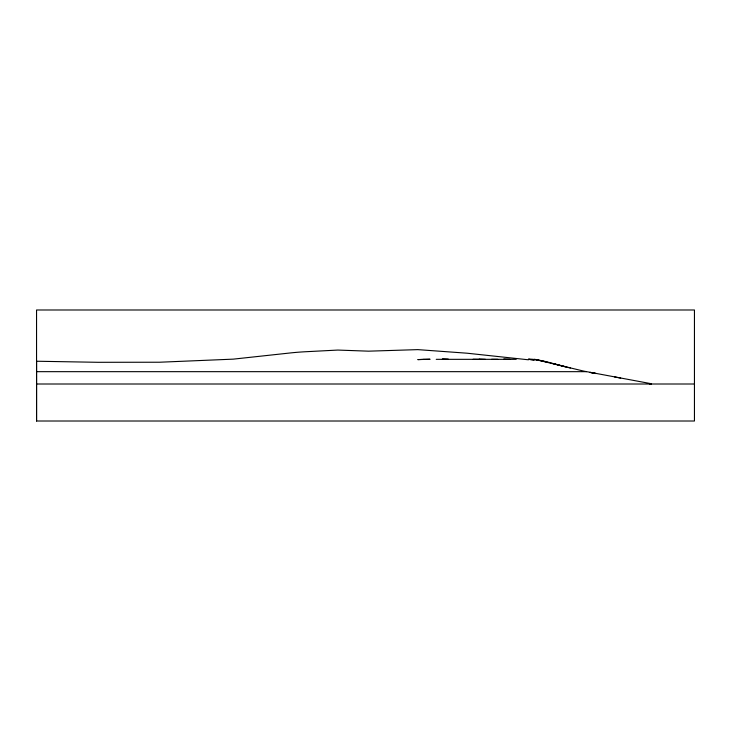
<?xml version="1.0" encoding="UTF-8"?>
<svg xmlns="http://www.w3.org/2000/svg" width="731" height="731" viewBox="0 0 731 731"><rect width="100%" height="100%" fill="white"/><g stroke="black" fill="none" stroke-linecap="round" stroke-linejoin="round"><path stroke-width="1.1" d="M36.55 421.01L36.55 309.99L694.45 309.99L694.45 421.01L36.55 421.01L36.55 361.233L98.073 362.302L159.522 362.229L233.308 359.14L288.672 353.128A283.464 283.464 0 0 1 307.093 351.657L337.859 350.067L368.625 351.172L417.812 349.628L466.999 353.201L528.449 359.798M442.41 359.387L448.496 359.332L442.41 358.939M436.243 359.332L516.196 359.332M36.55 371.668L586.445 371.668M36.55 384.003L694.45 384.003M491.597 359.305L497.692 359.332M473.094 359.25L479.262 359.332M534.617 359.433L528.449 359.332L533.593 359.981M649.375 383.939L651.431 384.003M479.262 359.058L485.43 359.332M503.86 358.93L510.028 359.332M534.617 359.963L528.449 359.332C542.859 359.131 556.465 365.253 570.463 367.958M651.431 383.748L583.813 371.129L534.617 359.332L546.879 362.064M614.57 376.949L620.665 378.082M553.047 363.581L565.383 366.67M423.907 359.341L417.812 359.606L430.075 359.25L423.907 359.332M596.067 373.532L589.981 372.399L596.067 373.532"/></g></svg>
